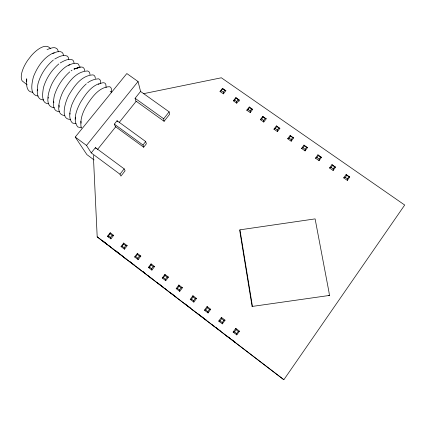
<?xml version="1.0" encoding="UTF-8"?>
<svg xmlns="http://www.w3.org/2000/svg" width="426" height="426" viewBox="0 0 426 426"><rect width="100%" height="100%" fill="white"/><g stroke="black" fill="none" stroke-linecap="round" stroke-linejoin="round"><path stroke-width="0.64" d="M134.648 256.958L135.718 256.601L137.348 254.476L137.353 253.417L140.83 256.063L138.125 259.61L134.648 256.958L137.353 253.417M53.367 59.997C46.051 66.163 40.513 74.566 37.978 83.81C37.089 89.3 35.528 100.169 43.809 99.934M291.192 141.203L291.208 139.595L292.678 137.614L293.642 137.907L291.192 141.203L287.688 138.754L290.133 135.463L293.642 137.907M305.064 150.889L305.107 149.292L306.576 147.3L307.503 147.566L305.064 150.889L301.528 148.424L303.972 145.106L307.503 147.566M54.315 107.677C42.744 107.048 49.48 87.857 52.904 81.984C56.397 75.956 60.737 70.205 66.552 66.238C70.029 64.8 74.369 61.935 78.096 63.852L78.98 65.151L79.374 67.004M121.021 246.558L122.054 246.18L123.684 244.071L123.726 243.049L127.177 245.674L124.472 249.194L121.021 246.558L123.726 243.049M319.042 160.645L319.111 159.068L320.576 157.056L321.476 157.3L319.042 160.645L315.48 158.158L317.918 154.824L321.476 157.3M59.592 111.564C51.546 111.926 53.362 100.999 54.304 95.786C57.047 86.569 62.574 78.203 69.768 71.856M64.885 115.467C53.633 115.276 60.524 95.392 63.932 90.035C69.134 81.291 76.456 71.403 87.58 70.961L88.864 71.595L89.678 72.841L90.003 74.656M333.121 170.48L333.228 168.914L334.687 166.891L335.555 167.114L333.121 170.48L329.538 167.977L331.966 164.612L335.555 167.114M76.041 123.268L73.975 123.407L72.298 122.906C67.952 118.204 70.05 110.307 71.84 104.775C75.098 96.878 80.003 89.598 86.324 83.831M347.318 180.39L347.451 178.84L348.91 176.801L349.741 176.998L347.318 180.39L343.702 177.866L346.125 174.479L349.741 176.998M108.406 237.112L107.496 236.244L108.492 235.844L110.126 233.746L110.212 232.756L113.635 235.365L110.925 238.858L107.496 236.244L110.212 232.756M81.377 127.198L79.343 127.363L77.697 126.889C72.234 119.93 76.877 109.093 80.61 102.203C84.87 95.392 89.673 87.99 97.155 84.433M81.249 128.066C79.279 117.672 84.604 107.89 90.472 99.743C95.094 93.486 101.095 86.995 109.45 86.691L110.595 87.224L111.271 88.374L111.569 92.426M238.986 101.287L239.215 99.982L235.812 97.613L233.347 100.818L236.75 103.193L239.215 99.982L238.134 99.604L235.812 97.613M239.96 229.832L239.705 230.439L252.091 306.454L329.474 295.436L328.915 291.751L315.112 218.884L239.96 229.832L252.432 306.337L252.091 306.454M93.358 155.368L97.192 236.867L283.86 379.726L404.7 205.039L221.35 77.782L143.328 93.725M236.808 334.884L236.702 333.601L238.304 331.359L239.476 331.156L235.796 328.355L233.129 332.078L236.808 334.884L239.476 331.156M233.129 332.078L234.486 331.913L236.095 329.676L235.796 328.355M343.702 177.866L345.273 177.322L346.732 175.283L346.125 174.479M218.719 321.087L220.04 320.895L221.648 318.669L221.392 317.391L218.719 321.087L222.367 323.872L225.04 320.171L221.392 317.391M329.538 167.977L331.071 167.407L332.53 165.389L331.966 164.612M222.367 323.872L222.234 322.567L223.842 320.341L225.04 320.171M204.427 310.187L207.105 306.518L210.726 309.271L208.048 312.945L204.427 310.187L205.699 309.963L207.313 307.758L207.105 306.518M315.48 158.158L316.971 157.572L318.435 155.565L317.918 154.824M208.048 312.945L207.877 311.624L209.491 309.414L210.726 309.271M193.841 302.109L193.644 300.767L195.257 298.573L196.524 298.461L193.841 302.109L190.246 299.372L192.93 295.729L196.524 298.461M190.246 299.372L191.482 299.121L193.095 296.933L192.93 295.729M301.528 148.424L302.982 147.811L304.452 145.82L303.972 145.106M176.183 288.642L178.872 285.026L182.435 287.736L179.745 291.357L176.183 288.642L177.376 288.365L178.995 286.187L178.872 285.026M287.688 138.754L289.1 138.125L290.569 136.144L290.133 135.463M179.745 291.357L179.516 290L181.135 287.822L182.435 287.736M165.762 280.691L168.456 277.097L164.921 274.408L162.226 277.992L165.762 280.691L165.506 279.312L163.382 277.693L162.226 277.992M277.427 131.591L279.877 128.317L276.399 125.894L273.945 129.163L277.427 131.591L277.411 129.973L278.886 128.002L279.877 128.317M163.382 277.693L165 275.531L164.921 274.408M273.945 129.163L275.318 128.508L276.793 126.543L276.399 125.894M165.506 279.312L167.125 277.15L168.456 277.097M148.381 267.432L149.494 267.107L151.118 264.961L151.081 263.87L154.585 266.538L151.89 270.105L148.381 267.432L151.081 263.87M260.313 119.642L261.644 118.971L263.124 117.017L262.767 116.399L260.313 119.642L263.763 122.054L266.223 118.801L262.767 116.399M151.89 270.105L151.603 268.715L153.227 266.57L154.585 266.538M263.763 122.054L263.721 120.42L265.201 118.465L266.223 118.801M250.206 112.586L252.666 109.36L249.242 106.969L246.776 110.196L250.206 112.586L250.137 110.941L251.617 108.997L252.666 109.36M246.776 110.196L248.076 109.503L249.556 107.56L249.242 106.969M138.125 259.61L137.811 258.199L139.435 256.069L140.83 256.063M124.472 249.194L124.131 247.767L125.755 245.648L127.177 245.674M236.75 103.193L236.654 101.532L238.134 99.604M233.347 100.818L234.604 100.105L236.089 98.177M220.013 91.51L222.489 88.326L225.865 90.679L223.389 93.864L220.013 91.51L221.238 90.775L222.723 88.858L222.489 88.326M110.925 238.858L110.552 237.415L112.182 235.312L113.635 235.365M223.389 93.864L223.267 92.192L224.752 90.275L225.865 90.679M119.951 174.197L124.158 168.866L95.456 147.63L91.233 152.886L119.951 174.197L120.947 176.071L125.1 170.799L124.158 168.866M143.674 147.226L142.971 145.01L145.692 141.56L117.059 120.734L114.328 124.131L115.377 126.586L143.674 147.226L146.363 143.818L145.692 141.56M169.133 111.846L169.505 114.445L164.106 121.293L163.664 118.774L169.133 111.846L140.575 91.457L138.056 81.536L126.826 73.544L75.226 137.06L86.872 154.585L94.061 159.931M97.421 149.595L115.867 126.602M119.163 122.496L136.203 101.244M164.106 121.293L135.878 101.031L135.09 98.284L140.575 91.457M91.233 152.886L86.515 145.431L138.056 81.536M58.815 63.937C51.541 70.162 46.003 78.554 43.404 87.788C42.632 93.076 40.747 103.427 48.5 103.8M87.639 82.793C90.685 80.376 94.657 79.119 98.481 78.805L99.695 79.385L100.44 80.583L100.754 83.672M71.115 70.854L72.015 70.189M60.188 62.957C63.804 60.929 68.661 58.032 72.739 60.002L73.661 61.323L74.087 63.197M54.752 59.028C58.415 57.031 63.298 54.081 67.404 56.163L68.352 57.505L68.815 59.406M206.333 320.506L206.578 320.363L199.182 314.697M51.871 53.681C42.962 58.405 37.083 67.51 33.484 76.691C31.902 82.713 29.106 95.067 38.015 96.068M47.036 49.538C50.087 48.697 53.745 46.375 56.77 48.516L57.787 49.906L58.314 51.85M80.402 67.058L74.076 69.049L80.402 67.058L82.154 67.063L83.475 67.718L84.321 68.991L84.683 70.822M74.076 69.049L78.267 67.718M68.634 65.119L69.848 64.747M54.304 52.92L52.409 53.415C55.455 52.648 59.06 50.231 62.079 52.334L63.064 53.697L63.554 55.62M328.627 295.628L329.474 295.436M99.088 84.103L97.719 84.21L102.336 82.841L103.955 82.74L105.137 83.294L105.845 84.47L106.127 87.543M70.721 119.349C58.879 120.068 66.014 99.311 69.475 94.077C74.715 85.386 81.888 75.375 93.022 74.875L94.268 75.482L95.051 76.707L95.344 78.496M211.791 324.681L214.246 326.225M32.797 92.224C25.927 92.208 26.343 83.645 26.726 78.799L26.726 81.371M225.503 335.177L230.514 338.675M233.783 341.514L235.061 342.158L232.032 339.836M222.723 88.858L224.752 90.275M249.556 107.56L251.617 108.997M263.124 117.017L265.201 118.465M276.793 126.543L278.886 128.002M290.569 136.144L292.678 137.614M304.452 145.82L306.576 147.3M318.435 155.565L320.576 157.056M332.53 165.389L334.687 166.891M346.732 175.283L348.91 176.801M221.238 90.775L223.267 92.192M234.604 100.105L236.654 101.532M248.076 109.503L250.137 110.941M261.644 118.971L263.721 120.42M275.318 128.508L277.411 129.973M289.1 138.125L291.208 139.595M302.982 147.811L305.107 149.292M316.971 157.572L319.111 159.068M331.071 167.407L333.228 168.914M345.273 177.322L347.451 178.84M135.09 98.284L163.664 118.774M50.657 48.511L48.511 46.966A21.63 9.239 -54 0 0 31.332 55.63L27.765 60.22A21.63 9.239 -54 0 0 22.179 80.903L27.2 84.87M110.174 91.382L111.782 92.543M114.328 124.131L142.971 145.01M75.226 137.06L86.515 145.431M110.126 233.746L112.182 235.312M123.684 244.071L125.755 245.648M137.348 254.476L139.435 256.069M151.118 264.961L153.227 266.57M165 275.531L167.125 277.15M178.995 286.187L181.135 287.822M193.095 296.933L195.257 298.573M207.313 307.758L209.491 309.414M221.648 318.669L223.842 320.341M236.095 329.676L238.304 331.359M108.492 235.844L110.552 237.415M122.054 246.18L124.131 247.767M135.718 256.601L137.811 258.199M149.494 267.107L151.603 268.715M177.376 288.365L179.516 290M191.482 299.121L193.644 300.767M205.699 309.963L207.877 311.624M220.04 320.895L222.234 322.567M234.486 331.913L236.702 333.601M107.363 244.433L102.858 240.988L105.76 243.534M108.364 245.2L111.255 247.511M120.26 254.306L115.723 250.834L118.668 253.411M121.266 255.078L126.458 259.37M130.207 261.915L134.776 265.414M145.319 273.481L142.758 271.522L144.771 273.391M148.392 275.835L152.678 279.44M157.471 282.779L163.147 287.124M175.949 296.917L170.224 292.54L171.273 293.674M184.644 303.573L190.411 307.987M215.748 327.376L218.256 329.298M219.262 330.065L220.263 330.832M97.192 236.867L283.86 379.726M112.15 248.283L113.492 249.45M130.015 261.878L131.671 263.364M137.321 267.358L139.52 269.37M157.205 282.742L157.971 283.492M164.697 288.311L165.943 289.589M95.456 147.63L96.1 148.722M192.509 309.59L192.77 310.123M117.059 120.734L117.464 121.729M37.429 89.242L37.733 90.834M48.202 97.16L48.372 98.204M198.122 313.887L198.181 314.266M53.612 101.138L53.852 102.693M59.038 105.126L59.331 107.187M69.949 113.146L70.066 114.157M75.429 117.177L75.636 119.179M80.924 121.218L81.105 123.205"/></g></svg>
